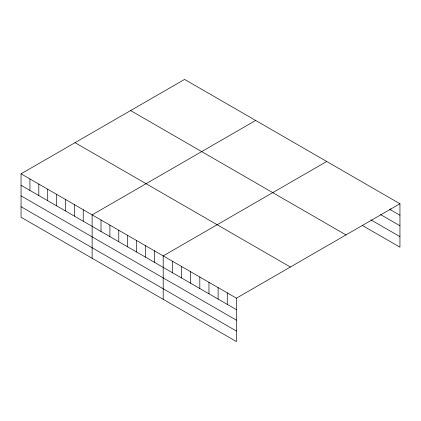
<?xml version="1.0" encoding="UTF-8"?>
<svg xmlns="http://www.w3.org/2000/svg" width="421" height="421" viewBox="0 0 421 421"><rect width="100%" height="100%" fill="white"/><g stroke="black" fill="none" stroke-linecap="round" stroke-linejoin="round"><path stroke-width="0.63" d="M236.423 320.192L236.423 298.173L21.05 173.826L21.05 217.241L236.423 341.584L236.423 320.192L21.05 195.849M362.26 225.414L399.95 247.174L399.95 203.759L184.577 79.416L21.05 173.826M255.652 120.448L92.125 214.863L92.125 258.273M326.722 161.48L163.195 255.894L163.195 299.31M236.423 298.173L399.95 203.759M389.72 209.337L399.95 215.242M380.568 214.589L399.95 225.782M370.875 219.851L399.95 236.639M130.615 110.57L345.988 234.913M75.012 142.672L290.385 267.014M21.05 185.308L236.423 309.656M21.05 206.706L236.423 331.048M390.799 208.684L390.799 209.958M227.272 292.884L227.272 304.372M218.115 287.601L218.115 299.084M208.963 282.317L208.963 293.8M199.812 277.034L199.812 288.517M190.655 271.75L190.655 283.233M181.504 266.461L181.504 277.949M172.347 261.178L172.347 272.661M154.312 250.763L154.312 262.251M145.429 245.638L145.429 257.12M136.546 240.507L136.546 251.99M127.658 235.376L127.658 246.864M118.775 230.25L118.775 241.733M109.892 225.119L109.892 236.602M101.008 219.988L101.008 231.476M83.237 209.732L83.237 221.214M74.354 204.601L74.354 216.089M65.471 199.475L65.471 210.958M56.588 194.344L56.588 205.827M47.705 189.213L47.705 200.696M38.816 184.088L38.816 195.57M29.933 178.957L29.933 190.439"/></g></svg>
